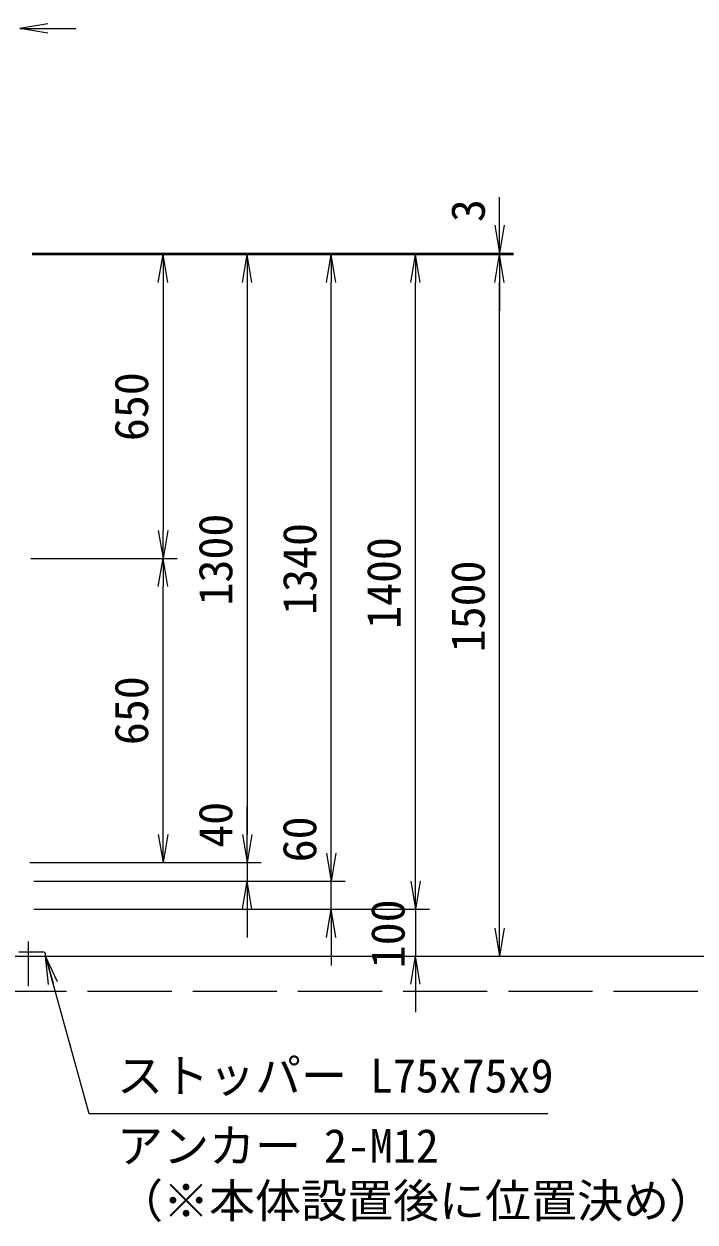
# Model space of a CAD drawing. Units: millimetres, scale not verified. Extents: x -6300 to 6300, y -4455 to 4455.
# Drawn here: x -1234 to 202, y -930 to 1632 of the extents above; entities that cross this region are included whole.
import ezdxf
from ezdxf.enums import TextEntityAlignment as Align

# ---------------------------------------------------------------- set-up
doc = ezdxf.new("R2010")
doc.units = ezdxf.units.MM
doc.header["$LTSCALE"] = 30
doc.linetypes.add('DASHED', pattern=[7.5, 6, -1.5])
doc.linetypes.add('USER1', pattern=[50.8, 31.75, -6.35, 6.35, -6.35])
for name, color, linetype, lineweight in [('0-0_D-STR-DIM', 7, 'Continuous', 9), ('0-1_0', 7, 'Continuous', 9), ('0-3_D-BMK', 2, 'USER1', 13), ('0-4_D-STR3', 3, 'Continuous', 13), ('0-5_D-STR2', 7, 'Continuous', 9), ('0-6_D-STR5', 3, 'Continuous', 18), ('0-7_D-STR-TXT', 7, 'Continuous', 9)]:
    doc.layers.add(name, color=color, linetype=linetype, lineweight=lineweight)
doc.styles.add('ＭＳ ゴシック', font='')
doc.styles.get('ＭＳ ゴシック').set_extended_font_data('MS Gothic')

# ---------------------------------------------------------------- blocks, each defined once
blk = doc.blocks.new('_Open')
at = {"layer": '0-1_0'}
blk.add_line((-30, 5), (0, 0), dxfattribs=at)
blk.add_lwpolyline([(-30, -5), (0, 0), (-30, 0)], dxfattribs=at)

msp = doc.modelspace()

# ---------------------------------------------------------------- linework, layer by layer
at = {"layer": '0-0_D-STR-DIM'}
for p, q in [((-1182.43, 1622.08), (-1122.43, 1622.08)), ((-216.21, 1202.08), (-216.21, 1262.08)), ((-1215.83, 1142.08), (-186.21, 1142.08)), ((-1215.83, 1139.07), (-726.21, 1139.07)), ((-1215.83, 1139.07), (-546.21, 1139.07)), ((-1215.83, 1139.07), (-186.21, 1139.07)), ((-1215.83, 1139.07), (-906.21, 1139.07)), ((-1215.83, 1139.07), (-366.21, 1139.07)), ((-752.83, 1139.08), (-186.21, 1139.08)), ((-216.21, 1139.07), (-216.21, 1142.08)), ((-936.21, 1079.07), (-936.21, 549.08)), ((-756.21, 1079.07), (-756.21, -100.92)), ((-576.21, -140.92), (-576.21, 1079.07)), ((-396.21, -200.92), (-396.21, 1079.07)), ((-216.21, -300.92), (-216.21, 1079.08)), ((-216.21, 1079.07), (-216.21, 1019.07)), ((-1219.23, 489.08), (-906.21, 489.08)), ((-1219.23, 489.08), (-906.21, 489.08)), ((-936.21, -100.92), (-936.21, 429.08)), ((-756.21, -100.92), (-756.21, -40.92)), ((-576.21, -140.92), (-576.21, -80.92)), ((-396.21, -200.92), (-396.21, -140.92)), ((-1221.03, -160.92), (-726.21, -160.92)), ((-1221.03, -160.92), (-726.21, -160.92)), ((-1221.03, -160.92), (-906.21, -160.92)), ((-756.21, -160.92), (-756.21, -200.92)), ((-1212.43, -200.92), (-726.21, -200.92)), ((-1212.43, -200.92), (-546.21, -200.92)), ((-1212.43, -200.92), (-546.21, -200.92)), ((-576.21, -260.92), (-576.21, -200.92)), ((-1212.43, -260.92), (-546.21, -260.92)), ((-1212.43, -260.92), (-366.21, -260.92)), ((-1212.43, -260.92), (-366.21, -260.92)), ((-756.21, -260.92), (-756.21, -320.92)), ((-396.21, -260.92), (-396.21, -360.92)), ((-576.21, -320.92), (-576.21, -380.92)), ((-1157.43, -360.92), (-366.21, -360.92)), ((-752.83, -360.92), (-186.21, -360.92)), ((-396.21, -420.92), (-396.21, -480.92))]:
    msp.add_line(p, q, dxfattribs=at)
at = {"layer": '0-3_D-BMK'}
msp.add_line((-1224.93, -329.43), (-1224.93, -425.49), dxfattribs=at)
at = {"layer": '0-4_D-STR3'}
for p, q in [((-1244.93, -351.92), (-1193.43, -351.92)), ((-1187.43, -360.92), (-1187.43, -357.92)), ((-1262.43, -360.92), (-1187.43, -360.92))]:
    msp.add_line(p, q, dxfattribs=at)
msp.add_arc((-1193.43, -357.92), 6, 0, 90, dxfattribs=at)
at = {"layer": '0-5_D-STR2'}
msp.add_line((-4707.43, -360.92), (2541.05, -360.92), dxfattribs=at)
at = {"layer": '0-6_D-STR5'}
msp.add_line((-4247.43, -360.92), (1752.57, -360.92), dxfattribs=at)
at = {"layer": '0-6_D-STR5', "linetype": 'DASHED'}
msp.add_line((-4247.43, -435.92), (1752.57, -435.92), dxfattribs=at)
at = {"layer": '0-7_D-STR-TXT'}
msp.add_lwpolyline([(-112.67, -698.25), (-1094.46, -698.25), (-1186.9, -362.85)], dxfattribs=at)

# ---------------------------------------------------------------- block references
at = {"layer": '0-0_D-STR-DIM', "xscale": 2, "yscale": 2}
for p, rotation in [((-1242.43, 1622.08), 180), ((-216.21, 1142.08), 270), ((-936.21, 1139.07), 90), ((-756.21, 1139.07), 90), ((-576.21, 1139.07), 90), ((-396.21, 1139.07), 90), ((-216.21, 1139.08), 90), ((-216.21, 1139.07), 90), ((-936.21, 489.08), 270), ((-936.21, 489.08), 90), ((-936.21, -160.92), 270), ((-756.21, -160.92), 270), ((-756.21, -160.92), 270), ((-576.21, -200.92), 270), ((-576.21, -200.92), 270), ((-756.21, -200.92), 90), ((-396.21, -260.92), 270), ((-396.21, -260.92), 270), ((-576.21, -260.92), 90), ((-216.21, -360.92), 270), ((-396.21, -360.92), 90)]:
    msp.add_blockref('_Open', p, dxfattribs=dict(at, rotation=rotation))
at = {"layer": '0-7_D-STR-TXT', "xscale": 2, "yscale": 2, "rotation": 105.40927}
msp.add_blockref('_Open', (-1187.43, -360.92), dxfattribs=at)

# ---------------------------------------------------------------- texts
at = {"layer": '0-0_D-STR-DIM', "style": 'ＭＳ ゴシック'}
for s, p in [('3', (-226.12, 1208.49)), ('650', (-946.33, 740.2)), ('1300', (-766.33, 388.72)), ('1340', (-586.33, 368.72)), ('1400', (-406.33, 338.72)), ('1500', (-226.33, 288.73)), ('650', (-946.33, 90.2)), ('40', (-766.33, -129.3)), ('60', (-586.59, -160.42)), ('100', (-397.61, -386.9))]:
    msp.add_text(s, height=72.14, rotation=90, dxfattribs=at).set_placement(p, align=Align.BOTTOM_LEFT)
at = {"layer": '0-7_D-STR-TXT', "style": 'ＭＳ ゴシック'}
for s, p in [('ストッパー L75x75x9', (-1034.46, -674.23)), ('アンカー 2-M12', (-1034.46, -824.23)), ('（※本体設置後に位置決め）', (-1034.46, -941.72))]:
    msp.add_text(s, height=72.14, dxfattribs=at).set_placement(p, align=Align.BOTTOM_LEFT)

doc.saveas('drawing.dxf')
